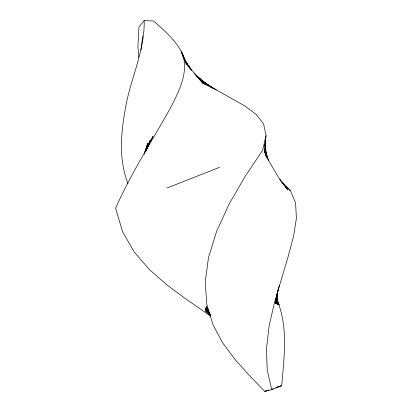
<?xml version="1.0" encoding="UTF-8"?>
<svg xmlns="http://www.w3.org/2000/svg" width="412" height="412" viewBox="0 0 412 412"><rect width="100%" height="100%" fill="white"/><g stroke="black" fill="none" stroke-linecap="round" stroke-linejoin="round"><path stroke-width="0.62" d="M185.158 60.667L188.248 66.121L182.66 55.466L187.043 64.689L181.481 52.334L185.827 63.242C181.501 45.166 166.932 32.79 153.588 21.048L144.169 20.6C144.89 50.496 130.815 78.115 125.629 107.135C121.004 132.237 118.357 159.331 128.014 183.587M276.596 301.26L276.56 303.819L276.977 294.838M276.658 296.146L276.679 294.868M276.493 299.21L276.21 303.665L277.24 292.793M276.653 296.661L276.776 294.75M264.581 148.14L264.18 153.053L266.064 135.605L263.592 123.966L256.254 114.479L245.202 106.203L208.209 85.248M264.731 146.301L264.937 143.845M265.137 141.388L265.235 140.162M276.493 297.799L275.849 303.51L277.343 292.978M276.637 296.527L276.849 294.621M140.966 50.285L142.681 36.086M276.498 297.021L275.489 303.356L278.028 289.739M276.699 295.754L276.9 294.487M279.243 285.258L275.118 303.196L276.879 294.595L276.91 303.968L276.653 297.546M266.064 135.605L262.599 150.37L245.155 176.362L229.268 203.775L216.655 231.261L208.467 257.665L205.222 282.225L206.87 304.571L212.937 324.707L222.676 342.913L235.19 359.681L249.543 375.62L264.762 391.4L271.693 389.613L281.7 385.704C284.126 357.013 288.426 326.459 276.746 299.169M144.226 154.062L147.738 143.294L144.2 153.98M146.615 149.314L150.318 139.869L145.807 150.936M149.484 143.948L152.955 136.377L145.755 151.235M144.169 20.6L138.973 27.022L137.932 45.742L138.664 57.598M273.207 388.557L271.693 389.613L267.218 369.971L266.466 348.758L269.103 326.211L274.366 302.877L287.998 257.098L293.529 236.442L296.398 218.278L295.605 203.034L290.517 190.813L279.836 179.606L281.731 182.063M166.958 188.052L219.57 167.323M265.477 391.122L266.188 390.844M264.762 391.4L268.984 389.979M275.633 387.743L281.7 385.704L280.181 386.101M277.662 386.755L278.167 386.626M279.171 386.363L279.671 386.235M202.797 81.566L216.367 90.017M205.32 83.255L207.421 84.604M208.472 85.279L214.25 88.997L202.148 80.767M202.004 80.778L205.032 82.936M206.046 83.651L212.108 87.967L197.384 76.972L209.935 86.922L196.287 75.669L207.736 85.861L195.175 74.351L205.511 84.79L194.057 73.017L203.25 83.703L188.13 65.802M210.486 316.056L185.905 298.957L167.241 285.156L149.736 269.865L134.482 252.371L122.673 232.018L115.602 208.287C131.042 173.256 151.91 141.105 170.583 107.79C179.256 90.625 190.19 70.097 181.177 50.872M208.894 313.903L205.181 310.524L210.213 315.309M281.829 182.325L284.115 184.561M285.943 186.348L290.517 190.813M209.852 314.526L205.325 310.025L209.78 314.66M209.744 314.165L205.47 309.515L210.496 315.262M210.032 314.279L205.614 309L209.929 314.438M188.16 65.863L191.771 70.308L186.832 63.664M282.488 183.052L287.787 189.942L278.728 177.721L265.709 155.648L265.513 153.197M210.027 314.093L205.763 308.475L209.78 314.088M186.821 63.747L190.612 68.928L185.23 60.914M209.517 313.213L205.912 307.944L209.965 314.263M186.07 62.346L189.438 67.532L183.994 58.432M209.394 312.837L206.067 307.404L209.476 313.377M183.922 58.489L184.54 59.58M208.663 311.333L206.221 306.858L209.883 314.129M276.988 300.343L279.238 304.968M206.381 306.296L210.429 315.52M276.761 298.849L278.919 304.829M276.756 299.349L278.594 304.689L276.596 297.907M266.008 152.043L268.634 160.608M276.735 299.045L278.265 304.55L276.704 297.804M276.627 298.324L277.935 304.406L276.637 296.825M265.122 145.245L267.197 158.167M276.632 297.994L276.921 299.874M277.116 301.126L277.595 304.262L276.673 296.089M276.658 297.876L276.957 300.997M277.075 302.243L277.255 304.118L276.715 294.724M265.364 140.219L265.709 155.648"/></g></svg>
